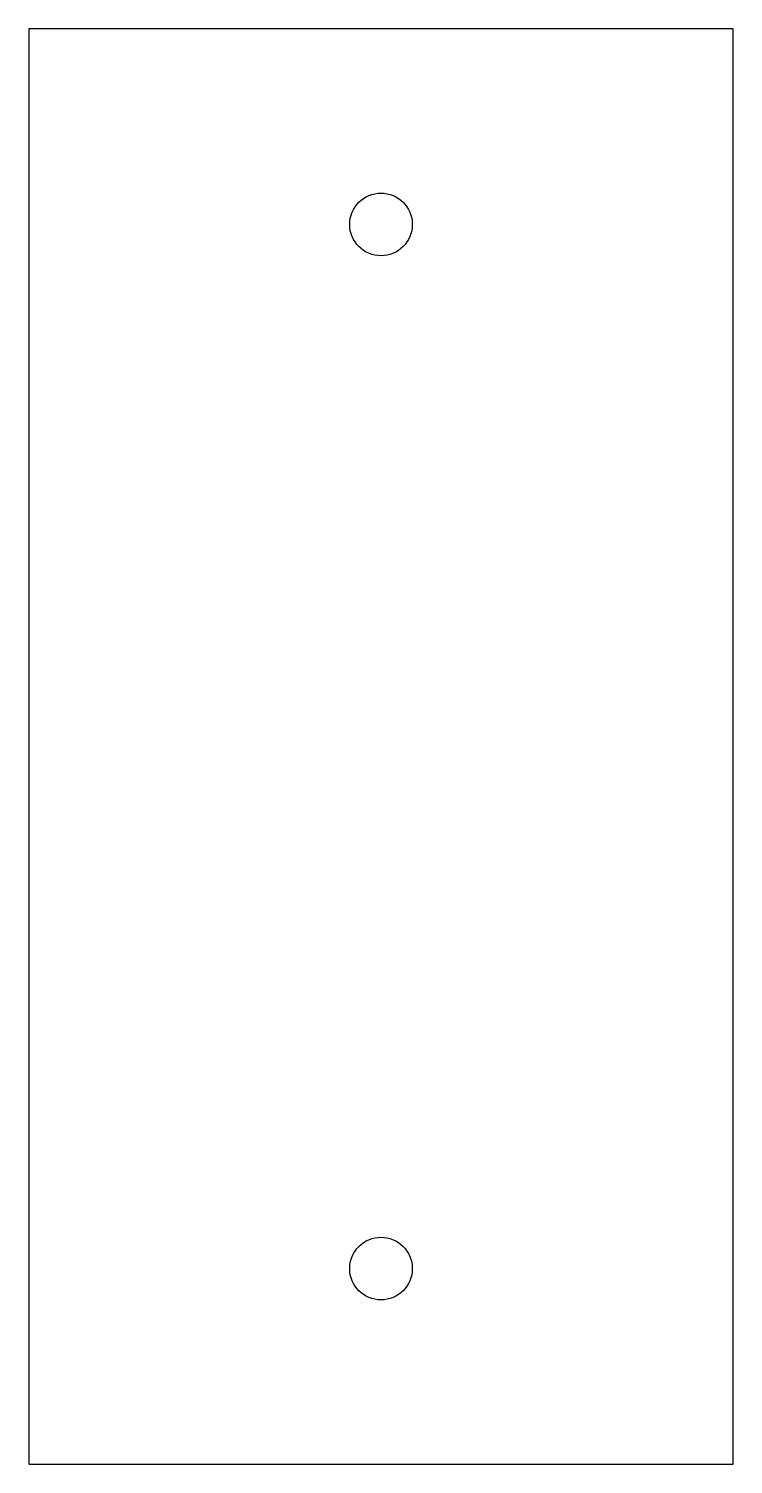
# Model space of a CAD drawing. Header units: millimetres. Extents: x -27 to 27, y -55 to 55.
import ezdxf

# ---------------------------------------------------------------- set-up
doc = ezdxf.new("R2010")
doc.units = ezdxf.units.MM

msp = doc.modelspace()

# ---------------------------------------------------------------- linework, layer by layer
at = {"color": 7, "linetype": 'Continuous', "lineweight": 25}
for p, q in [((-27, 55), (-27, -55)), ((27, 55), (-27, 55)), ((27, -55), (27, 55)), ((-27, -55), (27, -55))]:
    msp.add_line(p, q, dxfattribs=at)
for centre in [(0, 40), (0, -40)]:
    msp.add_circle(centre, 2.4, dxfattribs=at)

doc.saveas('drawing.dxf')
